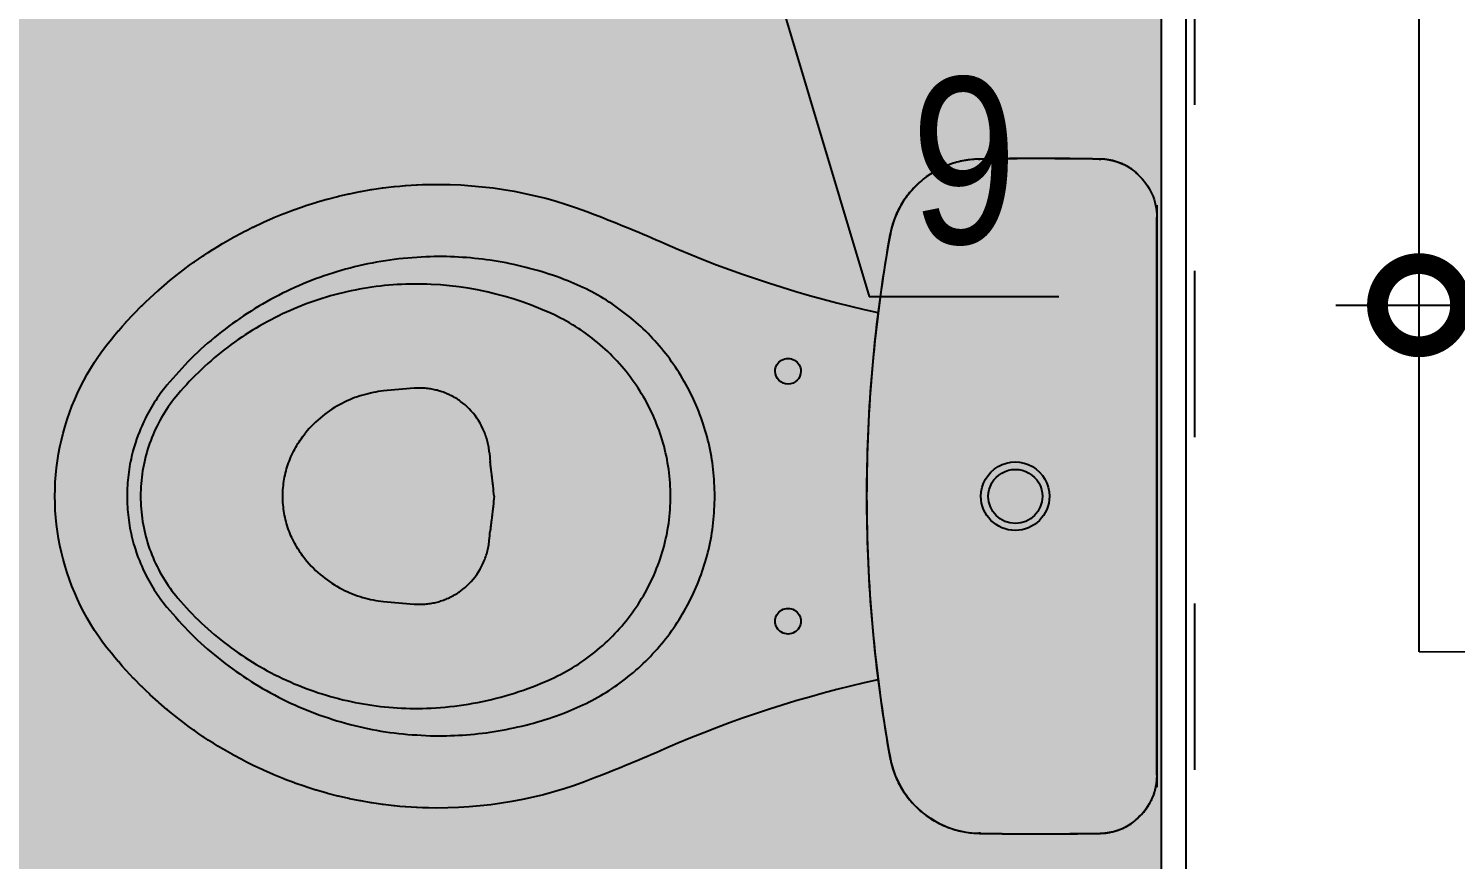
# Model space of a CAD drawing. Header units: metres. Extents: x -41 to 570, y -54 to 184.
# Drawn here: x -31.586 to -30.728, y 1.246 to 1.746 of the extents above; entities that cross this region are included whole.
import ezdxf

# ---------------------------------------------------------------- set-up
doc = ezdxf.new("R2010")
doc.units = ezdxf.units.M
doc.linetypes.add('DASHEDX2', pattern=[1.5, 1, -0.5])
for name, color, linetype in [('1', 232, 'DASHEDX2'), ('ARQ-DIM', 2, 'Continuous'), ('PUC$0$ARQ-ALV ACAB', 4, 'Continuous'), ('PUC$0$ARQ-ALV OSSO', 5, 'Continuous'), ('PUC$0$ARQ-HID', 7, 'Continuous')]:
    doc.layers.add(name, color=color, linetype=linetype)
doc.layers.add('PUC$0$ARQ-FORRO', color=9, linetype='Continuous', lineweight=5)
doc.styles.add('Adesa', font='ARIALN.TTF')
doc.dimstyles.new('ADESA 1-0050', dxfattribs={"dimtxt": 0.1, "dimasz": 0.1, "dimexe": 0.05, "dimexo": 0.05, "dimgap": 0.03, "dimtad": 1, "dimdec": 1, "dimlfac": 100, "dimzin": 12, "dimtxsty": 'Adesa', "dimblk": 'DOTSMALL', "dimcen": 1, "dimdle": 0.05, "dimclrd": 1, "dimclre": 1, "dimclrt": 256, "dimazin": 3, "dimtm": 1e-09, "dimtfac": 1, "dimtdec": 1, "dimtmove": 1, "dimatfit": 0, "dimldrblk": 'DOTSMALL', "dimfxl": 0.8, "dimtvp": 2, "dimtolj": 1, "dimtzin": 0, "dimarcsym": 0})

# ---------------------------------------------------------------- blocks, each defined once
blk = doc.blocks.new('PUC$0$ARQ-HID-BACIA CX')
blk.add_line((-0.00007, -0.175), (-0.00007, 0.175))
for points in [[(-0.01372, -0.19568), (-0.01423, -0.19605), (-0.01474, -0.19641), (-0.01526, -0.19677), (-0.01578, -0.19712), (-0.01631, -0.19746), (-0.01684, -0.19778), (-0.01739, -0.1981), (-0.01793, -0.19841), (-0.01849, -0.1987), (-0.01904, -0.19899), (-0.01961, -0.19927), (-0.02018, -0.19954), (-0.02075, -0.19979), (-0.02133, -0.20004), (-0.02191, -0.20027), (-0.02249, -0.2005), (-0.02308, -0.20072), (-0.02368, -0.20092), (-0.02427, -0.20111), (-0.02487, -0.2013), (-0.02548, -0.20147), (-0.02608, -0.20163), (-0.02669, -0.20178), (-0.02731, -0.20192), (-0.02792, -0.20205), (-0.02854, -0.20217), (-0.02916, -0.20227), (-0.02978, -0.20237), (-0.0304, -0.20246), (-0.03102, -0.20253), (-0.03165, -0.20259), (-0.03227, -0.20264), (-0.0329, -0.20268), (-0.03353, -0.2027), (-0.03415, -0.20273, -0.00878), (-0.10679, -0.20277), (-0.10794, -0.20271), (-0.10908, -0.20264), (-0.11022, -0.20256), (-0.11136, -0.20247), (-0.11249, -0.20236), (-0.11363, -0.20223), (-0.11476, -0.20207), (-0.11588, -0.20188), (-0.11701, -0.20166), (-0.11812, -0.20142), (-0.11924, -0.20116), (-0.12034, -0.20086), (-0.12144, -0.20055), (-0.12254, -0.20021), (-0.12362, -0.19986), (-0.1247, -0.19948), (-0.12577, -0.19908), (-0.12684, -0.19866), (-0.12789, -0.19822), (-0.12893, -0.19776), (-0.12997, -0.19727), (-0.13099, -0.19677), (-0.13201, -0.19624), (-0.13301, -0.19569), (-0.134, -0.19512), (-0.13498, -0.19453), (-0.13595, -0.19392), (-0.1369, -0.19329), (-0.13784, -0.19264), (-0.13877, -0.19197), (-0.13969, -0.19129), (-0.14058, -0.19058), (-0.14147, -0.18986), (-0.14234, -0.18912), (-0.14319, -0.18836), (-0.14403, -0.18758), (-0.14485, -0.18679), (-0.14566, -0.18598), (-0.14645, -0.18515), (-0.14722, -0.18431), (-0.14798, -0.18345), (-0.14872, -0.18257), (-0.14943, -0.18168), (-0.15013, -0.18078), (-0.15082, -0.17986), (-0.15148, -0.17893), (-0.15212, -0.17799), (-0.15275, -0.17703), (-0.15335, -0.17606), (-0.15393, -0.17508), (-0.1545, -0.17408), (-0.15504, -0.17308), (-0.15556, -0.17206), (-0.15607, -0.17103), (-0.15655, -0.17), (-0.15702, -0.16895), (-0.15746, -0.1679), (-0.15788, -0.16683), (-0.15827, -0.16576), (-0.15863, -0.16468), (-0.15897, -0.16359), (-0.15928, -0.16249), (-0.15957, -0.16138), (-0.15985, -0.16027), (-0.16011, -0.15916), (-0.16036, -0.15805), (-0.16061, -0.15693), (-0.16138, -0.15249), (-0.16215, -0.14805), (-0.1629, -0.1436), (-0.16363, -0.13915), (-0.16433, -0.1347), (-0.165, -0.13024), (-0.16565, -0.12578), (-0.16628, -0.12132), (-0.16689, -0.11685), (-0.16747, -0.11238), (-0.16803, -0.10791), (-0.16857, -0.10344), (-0.16909, -0.09896), (-0.16958, -0.09448), (-0.17005, -0.09), (-0.1705, -0.08551), (-0.17092, -0.08102), (-0.17132, -0.07653), (-0.1717, -0.07204), (-0.17206, -0.06755), (-0.17239, -0.06305), (-0.1727, -0.05856), (-0.17299, -0.05406), (-0.17325, -0.04956), (-0.17349, -0.04506), (-0.17371, -0.04055), (-0.17391, -0.03605), (-0.17408, -0.03155), (-0.17423, -0.02704), (-0.17436, -0.02254), (-0.17446, -0.01803), (-0.17453, -0.01352), (-0.17458, -0.00901), (-0.17462, -0.00451), (-0.17464, 0), (-0.17462, 0.00451), (-0.17458, 0.00901), (-0.17453, 0.01352), (-0.17446, 0.01803), (-0.17436, 0.02254), (-0.17423, 0.02704), (-0.17408, 0.03155), (-0.17391, 0.03605), (-0.17371, 0.04055), (-0.17349, 0.04506), (-0.17325, 0.04956), (-0.17299, 0.05406), (-0.1727, 0.05856), (-0.17239, 0.06305), (-0.17206, 0.06755), (-0.1717, 0.07204), (-0.17132, 0.07653), (-0.17092, 0.08102), (-0.1705, 0.08551), (-0.17005, 0.09), (-0.16958, 0.09448), (-0.16909, 0.09896), (-0.16857, 0.10344), (-0.16803, 0.10791), (-0.16747, 0.11238), (-0.16689, 0.11685), (-0.16628, 0.12132), (-0.16565, 0.12578), (-0.165, 0.13024), (-0.16433, 0.1347), (-0.16363, 0.13915), (-0.1629, 0.1436), (-0.16215, 0.14805), (-0.16138, 0.15249), (-0.16061, 0.15693), (-0.16036, 0.15805), (-0.16011, 0.15916), (-0.15985, 0.16027), (-0.15957, 0.16138), (-0.15928, 0.16249), (-0.15897, 0.16359), (-0.15863, 0.16468), (-0.15827, 0.16576), (-0.15788, 0.16683), (-0.15746, 0.1679), (-0.15702, 0.16895), (-0.15655, 0.17), (-0.15607, 0.17103), (-0.15556, 0.17206), (-0.15504, 0.17308), (-0.1545, 0.17408), (-0.15393, 0.17508), (-0.15335, 0.17606), (-0.15275, 0.17703), (-0.15212, 0.17799), (-0.15148, 0.17893), (-0.15082, 0.17986), (-0.15013, 0.18078), (-0.14943, 0.18168), (-0.14872, 0.18257), (-0.14798, 0.18345), (-0.14722, 0.18431), (-0.14645, 0.18515), (-0.14566, 0.18598), (-0.14485, 0.18679), (-0.14403, 0.18758), (-0.14319, 0.18836), (-0.14234, 0.18912), (-0.14147, 0.18986), (-0.14058, 0.19058), (-0.13969, 0.19129), (-0.13877, 0.19197), (-0.13784, 0.19264), (-0.1369, 0.19329), (-0.13595, 0.19392), (-0.13498, 0.19453), (-0.134, 0.19512), (-0.13301, 0.19569), (-0.13201, 0.19624), (-0.13099, 0.19677), (-0.12997, 0.19727), (-0.12893, 0.19776), (-0.12789, 0.19822), (-0.12684, 0.19866), (-0.12577, 0.19908), (-0.1247, 0.19948), (-0.12362, 0.19986), (-0.12254, 0.20021), (-0.12144, 0.20055), (-0.12034, 0.20086), (-0.11924, 0.20116), (-0.11812, 0.20142), (-0.11701, 0.20166), (-0.11588, 0.20188), (-0.11476, 0.20207), (-0.11363, 0.20223), (-0.11249, 0.20236), (-0.11136, 0.20247), (-0.11022, 0.20256), (-0.10908, 0.20264), (-0.10794, 0.20271), (-0.10679, 0.20277, -0.00878), (-0.03415, 0.20273), (-0.03353, 0.2027), (-0.0329, 0.20268), (-0.03227, 0.20264), (-0.03165, 0.20259), (-0.03102, 0.20253), (-0.0304, 0.20246), (-0.02978, 0.20237), (-0.02916, 0.20227), (-0.02854, 0.20217), (-0.02792, 0.20205), (-0.02731, 0.20192), (-0.02669, 0.20178), (-0.02608, 0.20163), (-0.02548, 0.20147), (-0.02487, 0.2013), (-0.02427, 0.20111), (-0.02368, 0.20092), (-0.02308, 0.20072), (-0.02249, 0.2005), (-0.02191, 0.20027), (-0.02133, 0.20004), (-0.02075, 0.19979), (-0.02018, 0.19954), (-0.01961, 0.19927), (-0.01904, 0.19899), (-0.01849, 0.1987), (-0.01793, 0.19841), (-0.01739, 0.1981), (-0.01684, 0.19778), (-0.01631, 0.19746), (-0.01578, 0.19712), (-0.01526, 0.19677), (-0.01474, 0.19641), (-0.01423, 0.19605), (-0.01372, 0.19568)], [(-0.01308, 0.195, 0.018828), (-0.0135, 0.19544)], [(-0.01328, -0.19509), (-0.01328, -0.1951), (-0.01328, -0.1951), (-0.01327, -0.19509), (-0.01324, -0.19506), (-0.01322, -0.19504), (-0.01316, -0.19498), (-0.01311, -0.19493), (-0.01299, -0.19482), (-0.01286, -0.1947), (-0.01279, -0.19463), (-0.01264, -0.19449), (-0.01247, -0.19434), (-0.01155, -0.19352, 0.212488), (-0.00007, -0.16772), (-0.00007, 0.16772, 0.212488), (-0.01155, 0.19352), (-0.01247, 0.19434), (-0.01264, 0.19449), (-0.01279, 0.19463), (-0.01286, 0.1947), (-0.01299, 0.19482), (-0.01311, 0.19493), (-0.01316, 0.19498), (-0.01322, 0.19504), (-0.01324, 0.19506), (-0.01327, 0.19509), (-0.01328, 0.1951), (-0.01328, 0.1951)], [(-0.01231, 0.1942, 0.002919), (-0.01155, 0.19353)], [(-0.16765, 0.1104), (-0.16776, 0.11042), (-0.17602, 0.11228), (-0.1842, 0.11422), (-0.19248, 0.1163), (-0.2008, 0.11849), (-0.20903, 0.12077), (-0.21715, 0.12313), (-0.22532, 0.12562), (-0.23351, 0.12822), (-0.24148, 0.13086), (-0.24931, 0.13356), (-0.25707, 0.13635), (-0.26479, 0.13922), (-0.27251, 0.14221), (-0.28026, 0.14532), (-0.28804, 0.14857), (-0.29584, 0.15194, 0.011149), (-0.33812, 0.16943), (-0.34416, 0.17175), (-0.35027, 0.17392), (-0.35642, 0.17593), (-0.36262, 0.17778), (-0.36886, 0.17948), (-0.37514, 0.18101), (-0.38146, 0.18239), (-0.38782, 0.1836), (-0.3942, 0.18465), (-0.40061, 0.18554), (-0.40704, 0.18627), (-0.4135, 0.18683), (-0.41997, 0.18723), (-0.42645, 0.18746), (-0.43294, 0.18753), (-0.43806, 0.18747), (-0.43843, 0.18746), (-0.44165, 0.18736), (-0.44488, 0.18723), (-0.44526, 0.18721), (-0.4517, 0.1868), (-0.45207, 0.18677), (-0.45528, 0.1865), (-0.4585, 0.18619), (-0.45888, 0.18615), (-0.46528, 0.1854), (-0.46566, 0.18535), (-0.47204, 0.18442), (-0.47243, 0.18436), (-0.47878, 0.18326), (-0.47915, 0.18319), (-0.48548, 0.18191), (-0.48586, 0.18183), (-0.49214, 0.18039), (-0.49251, 0.1803), (-0.49875, 0.17869), (-0.49913, 0.17858), (-0.50533, 0.1768), (-0.5057, 0.17669), (-0.51184, 0.17475), (-0.51221, 0.17462), (-0.5183, 0.17251), (-0.51866, 0.17238), (-0.5247, 0.1701), (-0.52506, 0.16996), (-0.53103, 0.16752), (-0.53138, 0.16737), (-0.5373, 0.16477), (-0.53764, 0.16461), (-0.54348, 0.16185), (-0.54381, 0.16169), (-0.54671, 0.16024), (-0.54959, 0.15876), (-0.54991, 0.15859), (-0.55561, 0.15552), (-0.55592, 0.15534), (-0.55874, 0.15374), (-0.56154, 0.15211), (-0.56185, 0.15192), (-0.56462, 0.15025), (-0.56738, 0.14854), (-0.56767, 0.14835), (-0.57041, 0.1466), (-0.57312, 0.14482), (-0.57341, 0.14462), (-0.5761, 0.1428), (-0.57876, 0.14094), (-0.57904, 0.14074), (-0.58168, 0.13884), (-0.58429, 0.13691), (-0.58457, 0.1367), (-0.58716, 0.13474), (-0.58971, 0.13274), (-0.58999, 0.13252), (-0.59252, 0.13049), (-0.59502, 0.12842), (-0.5953, 0.1282), (-0.60022, 0.12397), (-0.60048, 0.12373), (-0.60529, 0.11937), (-0.60554, 0.11913), (-0.6079, 0.1169), (-0.61024, 0.11464), (-0.61049, 0.11439), (-0.61505, 0.10978), (-0.6153, 0.10953), (-0.61974, 0.1048), (-0.61998, 0.10454), (-0.62215, 0.10213), (-0.62429, 0.09969), (-0.62452, 0.09942), (-0.62662, 0.09695), (-0.6287, 0.09446), (-0.63136, 0.09112), (-0.63393, 0.08771), (-0.63639, 0.08422), (-0.63876, 0.08067), (-0.64103, 0.07705), (-0.64319, 0.07337), (-0.64524, 0.06963), (-0.64719, 0.06583), (-0.64903, 0.06198), (-0.65076, 0.05808), (-0.65238, 0.05413), (-0.65388, 0.05014), (-0.65526, 0.04611), (-0.65653, 0.04204), (-0.65769, 0.03793), (-0.65872, 0.0338), (-0.65964, 0.02963), (-0.66043, 0.02544), (-0.66111, 0.02123), (-0.66166, 0.01701), (-0.66209, 0.01277), (-0.6624, 0.00852), (-0.66258, 0.00426), (-0.66264, 0), (-0.66258, -0.00426), (-0.6624, -0.00852), (-0.66209, -0.01277), (-0.66166, -0.01701), (-0.66111, -0.02123), (-0.66043, -0.02544), (-0.65964, -0.02963), (-0.65872, -0.0338), (-0.65769, -0.03793), (-0.65653, -0.04204), (-0.65526, -0.04611), (-0.65388, -0.05014), (-0.65238, -0.05413), (-0.65076, -0.05808), (-0.64903, -0.06198), (-0.64719, -0.06583), (-0.64524, -0.06963), (-0.64319, -0.07337), (-0.64103, -0.07705), (-0.63876, -0.08067), (-0.63639, -0.08422), (-0.63393, -0.08771), (-0.63136, -0.09112), (-0.6287, -0.09446), (-0.62662, -0.09695), (-0.62452, -0.09942), (-0.62429, -0.09969), (-0.62215, -0.10213), (-0.61998, -0.10453), (-0.61974, -0.1048), (-0.6153, -0.10953), (-0.61505, -0.10978), (-0.61049, -0.11439), (-0.61024, -0.11464), (-0.6079, -0.1169), (-0.60554, -0.11913), (-0.60529, -0.11937), (-0.60048, -0.12373), (-0.60022, -0.12397), (-0.5953, -0.1282), (-0.59502, -0.12842), (-0.59252, -0.13049), (-0.58999, -0.13252), (-0.58971, -0.13274), (-0.58716, -0.13474), (-0.58457, -0.1367), (-0.58429, -0.13691), (-0.58168, -0.13884), (-0.57904, -0.14074), (-0.57876, -0.14094), (-0.5761, -0.1428), (-0.57341, -0.14462), (-0.57312, -0.14482), (-0.57041, -0.1466), (-0.56767, -0.14835), (-0.56738, -0.14854), (-0.56462, -0.15025), (-0.56185, -0.15192), (-0.56154, -0.15211), (-0.55874, -0.15374), (-0.55592, -0.15534), (-0.55561, -0.15552), (-0.54991, -0.15859), (-0.54959, -0.15876), (-0.54671, -0.16024), (-0.54381, -0.16169), (-0.54348, -0.16185), (-0.53764, -0.16461), (-0.5373, -0.16477), (-0.53138, -0.16737), (-0.53103, -0.16752), (-0.52506, -0.16996), (-0.5247, -0.1701), (-0.51866, -0.17238), (-0.5183, -0.17251), (-0.51221, -0.17462), (-0.51184, -0.17475), (-0.5057, -0.17669), (-0.50533, -0.1768), (-0.49913, -0.17858), (-0.49875, -0.17869), (-0.49251, -0.1803), (-0.49214, -0.18039), (-0.48586, -0.18183), (-0.48548, -0.18191), (-0.47915, -0.18319), (-0.47878, -0.18326), (-0.47243, -0.18436), (-0.47204, -0.18442), (-0.46566, -0.18535), (-0.46528, -0.1854), (-0.45888, -0.18615), (-0.4585, -0.18619), (-0.45528, -0.1865), (-0.45207, -0.18677), (-0.4517, -0.1868), (-0.44526, -0.18721), (-0.44488, -0.18723), (-0.44165, -0.18736), (-0.43843, -0.18746), (-0.43806, -0.18747), (-0.43155, -0.18753), (-0.42506, -0.18742), (-0.41858, -0.18716), (-0.41211, -0.18672), (-0.40566, -0.18612), (-0.39923, -0.18536), (-0.39282, -0.18444), (-0.38645, -0.18335), (-0.3801, -0.18211), (-0.37379, -0.1807), (-0.36751, -0.17913), (-0.36128, -0.1774), (-0.35509, -0.17551), (-0.34895, -0.17347), (-0.34286, -0.17126), (-0.33812, -0.16942, 0.011149), (-0.29584, -0.15194), (-0.28804, -0.14857), (-0.28026, -0.14532), (-0.27251, -0.14221), (-0.26479, -0.13922), (-0.25707, -0.13635), (-0.24931, -0.13356), (-0.24148, -0.13086), (-0.23351, -0.12822), (-0.22532, -0.12562), (-0.21715, -0.12313), (-0.20903, -0.12077), (-0.2008, -0.11849), (-0.19248, -0.1163), (-0.1842, -0.11422), (-0.17602, -0.11228), (-0.16776, -0.11042), (-0.16765, -0.1104)], [(-0.5122, 0.03777), (-0.51097, 0.03926), (-0.50976, 0.04065), (-0.50852, 0.042), (-0.50724, 0.04331), (-0.50593, 0.04458), (-0.50459, 0.04581), (-0.50323, 0.047), (-0.50184, 0.04815), (-0.50042, 0.04926), (-0.49898, 0.05033), (-0.49753, 0.05135), (-0.49605, 0.05233), (-0.49455, 0.05328), (-0.49304, 0.05417), (-0.49152, 0.05503), (-0.48999, 0.05584), (-0.48844, 0.05661), (-0.48689, 0.05734), (-0.48534, 0.05802), (-0.48377, 0.05866), (-0.48221, 0.05926), (-0.48064, 0.05982), (-0.47908, 0.06034), (-0.47751, 0.06082), (-0.47595, 0.06126), (-0.47439, 0.06166), (-0.47283, 0.06202), (-0.47128, 0.06234), (-0.46974, 0.06262), (-0.4682, 0.06287), (-0.46667, 0.06309), (-0.46513, 0.06327, -0.008966), (-0.44664, 0.06489, -0.016113), (-0.44358, 0.06501), (-0.4426, 0.065), (-0.44175, 0.06498), (-0.44091, 0.06494), (-0.44008, 0.06488), (-0.43925, 0.06481), (-0.43843, 0.06472), (-0.43762, 0.06461), (-0.43681, 0.06449), (-0.43601, 0.06436), (-0.43521, 0.06421), (-0.43441, 0.06404), (-0.43363, 0.06386), (-0.43284, 0.06367), (-0.43207, 0.06346), (-0.43129, 0.06323), (-0.43052, 0.063), (-0.42976, 0.06274), (-0.429, 0.06247), (-0.42824, 0.06219), (-0.42749, 0.06189), (-0.42674, 0.06157), (-0.426, 0.06124), (-0.42525, 0.0609), (-0.42452, 0.06054), (-0.42378, 0.06016), (-0.42305, 0.05976), (-0.42232, 0.05935), (-0.42159, 0.05892), (-0.42087, 0.05847), (-0.42015, 0.058), (-0.41943, 0.05751), (-0.4187, 0.057), (-0.41736, 0.05598), (-0.41604, 0.0549), (-0.41475, 0.05374), (-0.4135, 0.05252), (-0.41228, 0.05123), (-0.41111, 0.04987), (-0.40999, 0.04845), (-0.40892, 0.04698), (-0.40791, 0.04545), (-0.40696, 0.04387), (-0.40608, 0.04225), (-0.40527, 0.04059), (-0.40489, 0.03975), (-0.40453, 0.0389), (-0.40419, 0.03804), (-0.40387, 0.03718), (-0.40357, 0.03631), (-0.40328, 0.03544), (-0.40302, 0.03457), (-0.40277, 0.0337), (-0.40254, 0.03282), (-0.40234, 0.03195), (-0.40215, 0.03107), (-0.40198, 0.0302), (-0.40183, 0.02933), (-0.4017, 0.02846), (-0.40159, 0.0276), (-0.40149, 0.02671, -0.000598), (-0.40092, 0.02094)], [(-0.39861, 0, 0.006359), (-0.39916, 0.00607), (-0.39919, 0.00636), (-0.39922, 0.00664), (-0.39928, 0.00718), (-0.39931, 0.00746), (-0.39934, 0.00773), (-0.39941, 0.00829), (-0.39944, 0.00857), (-0.3995, 0.00912), (-0.39954, 0.0094), (-0.3996, 0.00997), (-0.39964, 0.01025), (-0.39971, 0.01083), (-0.39982, 0.01169), (-0.39989, 0.01228), (-0.39997, 0.01288), (-0.40016, 0.01436), (-0.40028, 0.01536), (-0.40035, 0.01588), (-0.40041, 0.01639), (-0.40047, 0.01691), (-0.40053, 0.0174), (-0.40059, 0.01789), (-0.40065, 0.01839), (-0.4007, 0.01889), (-0.40076, 0.01939), (-0.40081, 0.0199), (-0.40087, 0.02042), (-0.40092, 0.02094)], [(-0.39861, 0, -0.006359), (-0.39916, -0.00607), (-0.39919, -0.00636), (-0.39922, -0.00664), (-0.39928, -0.00718), (-0.39931, -0.00746), (-0.39934, -0.00773), (-0.39941, -0.00829), (-0.39944, -0.00857), (-0.3995, -0.00912), (-0.39954, -0.0094), (-0.3996, -0.00997), (-0.39964, -0.01025), (-0.39971, -0.01083), (-0.39982, -0.01169), (-0.39989, -0.01228), (-0.39997, -0.01288), (-0.40016, -0.01436), (-0.40028, -0.01536), (-0.40035, -0.01588), (-0.40041, -0.01639), (-0.40047, -0.01691), (-0.40053, -0.0174), (-0.40059, -0.01789), (-0.40065, -0.01839), (-0.4007, -0.01889), (-0.40076, -0.01939), (-0.40081, -0.0199), (-0.40087, -0.02042), (-0.40092, -0.02094)], [(-0.40149, -0.02671, 0.000598), (-0.40092, -0.02094)], [(-0.40149, -0.02671), (-0.40159, -0.0276), (-0.4017, -0.02846), (-0.40183, -0.02933), (-0.40198, -0.0302), (-0.40215, -0.03107), (-0.40234, -0.03195), (-0.40254, -0.03282), (-0.40277, -0.0337), (-0.40302, -0.03457), (-0.40328, -0.03544), (-0.40357, -0.03631), (-0.40387, -0.03718), (-0.40419, -0.03804), (-0.40453, -0.0389), (-0.40489, -0.03975), (-0.40527, -0.04059), (-0.40608, -0.04225), (-0.40696, -0.04387), (-0.40791, -0.04545), (-0.40892, -0.04698), (-0.40999, -0.04845), (-0.41111, -0.04987), (-0.41228, -0.05123), (-0.4135, -0.05252), (-0.41475, -0.05374), (-0.41604, -0.0549), (-0.41736, -0.05598), (-0.4187, -0.057), (-0.41943, -0.05751), (-0.42015, -0.058), (-0.42087, -0.05847), (-0.42159, -0.05892), (-0.42232, -0.05935), (-0.42305, -0.05976), (-0.42378, -0.06016), (-0.42452, -0.06054), (-0.42525, -0.0609), (-0.426, -0.06124), (-0.42674, -0.06157), (-0.42749, -0.06189), (-0.42824, -0.06219), (-0.429, -0.06247), (-0.42976, -0.06274), (-0.43052, -0.063), (-0.43129, -0.06323), (-0.43207, -0.06346), (-0.43284, -0.06367), (-0.43363, -0.06386), (-0.43441, -0.06404), (-0.43521, -0.06421), (-0.43601, -0.06436), (-0.43681, -0.06449), (-0.43762, -0.06461), (-0.43843, -0.06472), (-0.43925, -0.06481), (-0.44008, -0.06488), (-0.44091, -0.06494), (-0.44175, -0.06498), (-0.4426, -0.065), (-0.44358, -0.06501, -0.016113), (-0.44664, -0.06489, -0.008966), (-0.46513, -0.06327), (-0.46667, -0.06309), (-0.4682, -0.06287), (-0.46974, -0.06262), (-0.47128, -0.06234), (-0.47283, -0.06202), (-0.47439, -0.06166), (-0.47595, -0.06126), (-0.47751, -0.06082), (-0.47908, -0.06034), (-0.48064, -0.05982), (-0.48221, -0.05926), (-0.48377, -0.05866), (-0.48534, -0.05802), (-0.48689, -0.05734), (-0.48844, -0.05661), (-0.48999, -0.05584), (-0.49152, -0.05503), (-0.49304, -0.05417), (-0.49455, -0.05328), (-0.49605, -0.05233), (-0.49753, -0.05135), (-0.49898, -0.05033), (-0.50042, -0.04926), (-0.50184, -0.04815), (-0.50323, -0.047), (-0.50459, -0.04581), (-0.50593, -0.04458), (-0.50724, -0.04331), (-0.50852, -0.042), (-0.50976, -0.04065), (-0.51097, -0.03926), (-0.5122, -0.03777)], [(-0.01361, -0.19549, 0.018828), (-0.01319, -0.19505)]]:
    blk.add_lwpolyline(points, format="xyb")
at = {"ltscale": 0.000466036}
blk.add_lwpolyline([(-0.01328, -0.1951), (-0.01334, -0.19517, -0.017665), (-0.01364, -0.19551, -0.039631), (-0.01377, -0.19562, -0.158216), (-0.03415, -0.20265, -0.008778), (-0.10679, -0.2027), (-0.10952, -0.20259), (-0.11224, -0.20234), (-0.11494, -0.20196), (-0.11763, -0.20144), (-0.12028, -0.2008), (-0.1229, -0.20002), (-0.12547, -0.19912), (-0.128, -0.19809), (-0.13048, -0.19694), (-0.13289, -0.19567), (-0.13524, -0.19428), (-0.13752, -0.19278), (-0.13972, -0.19116), (-0.14184, -0.18945), (-0.14388, -0.18763), (-0.14582, -0.18571), (-0.14766, -0.1837), (-0.14941, -0.1816), (-0.15105, -0.17942), (-0.15258, -0.17716), (-0.15399, -0.17483), (-0.1553, -0.17243), (-0.15648, -0.16997), (-0.15754, -0.16746), (-0.15848, -0.1649), (-0.15929, -0.1623), (-0.15997, -0.15966), (-0.16053, -0.15692, -0.044623), (-0.17457, 0, -0.044623), (-0.16053, 0.15692), (-0.15997, 0.15966), (-0.15929, 0.1623), (-0.15848, 0.1649), (-0.15754, 0.16746), (-0.15648, 0.16997), (-0.1553, 0.17243), (-0.15399, 0.17483), (-0.15258, 0.17716), (-0.15105, 0.17942), (-0.14941, 0.1816), (-0.14766, 0.1837), (-0.14582, 0.18571), (-0.14388, 0.18763), (-0.14184, 0.18945), (-0.13972, 0.19116), (-0.13752, 0.19278), (-0.13524, 0.19428), (-0.13289, 0.19567), (-0.13048, 0.19694), (-0.128, 0.19809), (-0.12547, 0.19912), (-0.1229, 0.20002), (-0.12028, 0.2008), (-0.11763, 0.20144), (-0.11494, 0.20196), (-0.11224, 0.20234), (-0.10952, 0.20259), (-0.10679, 0.2027, -0.008778), (-0.03416, 0.20265, -0.158216), (-0.01377, 0.19562, -0.039631), (-0.01364, 0.19551, -0.017665), (-0.01334, 0.19517), (-0.01328, 0.1951)], format="xyb", dxfattribs=at)
at = {"ltscale": 0.00311}
for points in [[(-0.10678, 0.20206), (-0.10679, 0.2027)], [(-0.10678, -0.20206), (-0.10679, -0.2027)]]:
    blk.add_lwpolyline(points, dxfattribs=at)
at = {"ltscale": 0.00156}
blk.add_lwpolyline([(-0.0131, 0.19508), (-0.01335, 0.19529)], dxfattribs=at)
for points in [[(-0.01328, 0.1951), (-0.01328, 0.19509)], [(-0.01147, 0.19363), (-0.01087, 0.19305), (-0.01027, 0.19247), (-0.00968, 0.19189), (-0.00911, 0.19128), (-0.00855, 0.19066), (-0.00801, 0.19003), (-0.00749, 0.18938), (-0.00698, 0.18872), (-0.00649, 0.18805), (-0.00601, 0.18737), (-0.00555, 0.18668), (-0.0051, 0.18597), (-0.00468, 0.18526), (-0.00427, 0.18453), (-0.00388, 0.1838), (-0.0035, 0.18305), (-0.00314, 0.1823), (-0.00281, 0.18154), (-0.00249, 0.18077), (-0.00218, 0.18), (-0.0019, 0.17921), (-0.00164, 0.17842), (-0.00139, 0.17763), (-0.00116, 0.17683), (-0.00096, 0.17602), (-0.00077, 0.17521), (-0.0006, 0.1744), (-0.00045, 0.17358), (-0.00032, 0.17275), (-0.00021, 0.17193), (-0.00012, 0.1711), (-0.00006, 0.17027), (-0.00002, 0.16944), (0.00001, 0.16861), (0.00003, 0.16778)], [(0, 0.16772), (0, -0.16772)], [(-0.5122, 0.03778), (-0.51298, 0.03678), (-0.51373, 0.03579), (-0.51446, 0.03478), (-0.51517, 0.03375), (-0.51587, 0.0327), (-0.51654, 0.03164), (-0.5172, 0.03055), (-0.51784, 0.02946), (-0.51845, 0.02834), (-0.51905, 0.02721), (-0.51962, 0.02606), (-0.52017, 0.02491), (-0.52069, 0.02373), (-0.52119, 0.02255), (-0.52167, 0.02135), (-0.52211, 0.02015), (-0.52254, 0.01893), (-0.52293, 0.01771), (-0.5233, 0.01647), (-0.52365, 0.01523), (-0.52396, 0.01399), (-0.52425, 0.01274), (-0.52452, 0.01148), (-0.52475, 0.01022), (-0.52496, 0.00895), (-0.52514, 0.00769), (-0.52529, 0.00642), (-0.52541, 0.00515), (-0.52551, 0.00387), (-0.52558, 0.0026), (-0.52562, 0.00132), (-0.52564, 0), (-0.52562, -0.00132), (-0.52558, -0.0026), (-0.52551, -0.00387), (-0.52541, -0.00515), (-0.52529, -0.00642), (-0.52514, -0.00769), (-0.52496, -0.00895), (-0.52475, -0.01022), (-0.52452, -0.01148), (-0.52425, -0.01274), (-0.52396, -0.01399), (-0.52365, -0.01523), (-0.5233, -0.01647), (-0.52293, -0.01771), (-0.52254, -0.01893), (-0.52211, -0.02015), (-0.52167, -0.02135), (-0.52119, -0.02255), (-0.52069, -0.02373), (-0.52017, -0.02491), (-0.51962, -0.02606), (-0.51905, -0.02721), (-0.51845, -0.02834), (-0.51784, -0.02946), (-0.5172, -0.03055), (-0.51654, -0.03164), (-0.51587, -0.0327), (-0.51517, -0.03375), (-0.51446, -0.03478), (-0.51373, -0.03579), (-0.51298, -0.03678), (-0.5122, -0.03778)], [(-0.01146, -0.19362), (-0.01162, -0.19376), (-0.0117, -0.19383), (-0.01186, -0.19397), (-0.01234, -0.19439), (-0.01264, -0.19465), (-0.01284, -0.19483), (-0.0129, -0.19489), (-0.01296, -0.19494), (-0.01301, -0.19499), (-0.01305, -0.19503), (-0.0131, -0.19507)]]:
    blk.add_lwpolyline(points)
at = {"ltscale": 0.00179}
for points in [[(-0.00045, 0.16772), (-0.00008, 0.16772)], [(-0.00045, -0.16772), (-0.00008, -0.16772)]]:
    blk.add_lwpolyline(points, dxfattribs=at)
for points in [[(-0.26586, 0), (-0.26593, -0.00201), (-0.26601, -0.00401), (-0.26609, -0.00602), (-0.26619, -0.00802), (-0.2663, -0.01003), (-0.26644, -0.01203), (-0.2666, -0.01403), (-0.2668, -0.01603), (-0.26702, -0.01802), (-0.26729, -0.02001), (-0.26759, -0.02199), (-0.26792, -0.02398), (-0.26828, -0.02595), (-0.26868, -0.02792), (-0.2691, -0.02988), (-0.26955, -0.03184), (-0.27003, -0.03379), (-0.27054, -0.03573), (-0.27107, -0.03767), (-0.27163, -0.0396), (-0.27221, -0.04152), (-0.27282, -0.04343), (-0.27346, -0.04533), (-0.27413, -0.04723), (-0.27482, -0.04911), (-0.27554, -0.05098), (-0.27629, -0.05285), (-0.27707, -0.0547), (-0.27787, -0.05654), (-0.2787, -0.05837), (-0.27956, -0.06018), (-0.28044, -0.06199), (-0.28135, -0.06378), (-0.28228, -0.06555), (-0.28324, -0.06732), (-0.28423, -0.06907), (-0.28523, -0.0708), (-0.28627, -0.07252), (-0.28733, -0.07423), (-0.28841, -0.07592), (-0.28952, -0.07759), (-0.29065, -0.07925), (-0.29181, -0.08089), (-0.29299, -0.08252), (-0.29419, -0.08413), (-0.29542, -0.08572), (-0.29667, -0.08729), (-0.29794, -0.08884), (-0.29923, -0.09038), (-0.30055, -0.09189), (-0.30188, -0.09339), (-0.30324, -0.09487), (-0.30462, -0.09633), (-0.30602, -0.09777), (-0.30744, -0.09918), (-0.30888, -0.10058), (-0.31035, -0.10196), (-0.31183, -0.10331), (-0.31333, -0.10464), (-0.31485, -0.10595), (-0.31639, -0.10724), (-0.31795, -0.10851), (-0.31952, -0.10975), (-0.32112, -0.11097), (-0.32273, -0.11217), (-0.32435, -0.11335), (-0.32599, -0.11451), (-0.32765, -0.11564), (-0.32933, -0.11675), (-0.33102, -0.11783), (-0.33272, -0.11889), (-0.33445, -0.11992), (-0.33619, -0.12092), (-0.33794, -0.12189), (-0.33972, -0.12283), (-0.34151, -0.12374), (-0.34331, -0.12462), (-0.34512, -0.12547), (-0.34695, -0.12631), (-0.34878, -0.12713), (-0.35062, -0.12794), (-0.35246, -0.12874), (-0.3543, -0.12953), (-0.35656, -0.13038), (-0.35882, -0.13123), (-0.36109, -0.13205), (-0.36336, -0.13284), (-0.36565, -0.13361), (-0.36795, -0.13434), (-0.37026, -0.13505), (-0.37257, -0.13573), (-0.37489, -0.13639), (-0.37722, -0.13702), (-0.37956, -0.13763), (-0.3819, -0.13821), (-0.38425, -0.13876), (-0.38661, -0.13928), (-0.38897, -0.13978), (-0.39133, -0.14025), (-0.3937, -0.14069), (-0.39608, -0.14111), (-0.39846, -0.1415), (-0.40085, -0.14186), (-0.40324, -0.1422), (-0.40563, -0.14251), (-0.40803, -0.14279), (-0.41042, -0.14304), (-0.41283, -0.14327), (-0.41523, -0.14347), (-0.41764, -0.14364), (-0.42005, -0.14378), (-0.42246, -0.1439), (-0.42487, -0.14399), (-0.42728, -0.14405), (-0.42969, -0.14408), (-0.4321, -0.14408), (-0.43451, -0.14406), (-0.43693, -0.14403), (-0.43964, -0.14389), (-0.44235, -0.14375), (-0.44506, -0.14359), (-0.44777, -0.14341), (-0.45047, -0.14321), (-0.45318, -0.14297), (-0.45588, -0.1427), (-0.45857, -0.14238), (-0.46126, -0.14202), (-0.46395, -0.14162), (-0.46663, -0.14119), (-0.4693, -0.14071), (-0.47197, -0.14021), (-0.47463, -0.13967), (-0.47728, -0.1391), (-0.47993, -0.13849), (-0.48257, -0.13786), (-0.4852, -0.13719), (-0.48782, -0.13649), (-0.49043, -0.13575), (-0.49304, -0.13498), (-0.49563, -0.13418), (-0.49821, -0.13334), (-0.50078, -0.13247), (-0.50334, -0.13157), (-0.50589, -0.13064), (-0.50843, -0.12967), (-0.51095, -0.12867), (-0.51346, -0.12763), (-0.51596, -0.12657), (-0.51844, -0.12547), (-0.52091, -0.12435), (-0.52336, -0.12319), (-0.5258, -0.122), (-0.52822, -0.12077), (-0.53063, -0.11952), (-0.53302, -0.11824), (-0.5354, -0.11692), (-0.53775, -0.11558), (-0.5401, -0.11421), (-0.54242, -0.1128), (-0.54472, -0.11137), (-0.54701, -0.10991), (-0.54928, -0.10842), (-0.55152, -0.10689), (-0.55375, -0.10534), (-0.55596, -0.10377), (-0.55814, -0.10216), (-0.56031, -0.10052), (-0.56246, -0.09886), (-0.56458, -0.09717), (-0.56668, -0.09546), (-0.56876, -0.09372), (-0.57083, -0.09195), (-0.57286, -0.09016), (-0.57488, -0.08834), (-0.57687, -0.0865), (-0.57884, -0.08463), (-0.58078, -0.08273), (-0.58268, -0.0808), (-0.58456, -0.07884), (-0.58641, -0.07685), (-0.58823, -0.07485), (-0.59003, -0.07282), (-0.59182, -0.07079), (-0.59359, -0.06875), (-0.59537, -0.0667), (-0.59636, -0.06544), (-0.59736, -0.06416), (-0.59835, -0.06288), (-0.59931, -0.06159), (-0.60025, -0.06028), (-0.60116, -0.05896), (-0.60206, -0.05762), (-0.60292, -0.05627), (-0.60377, -0.05491), (-0.6046, -0.05353), (-0.60541, -0.05214), (-0.6062, -0.05074), (-0.60696, -0.04933), (-0.60771, -0.04791), (-0.60843, -0.04647), (-0.60913, -0.04502), (-0.60981, -0.04357), (-0.61046, -0.0421), (-0.61112, -0.04055), (-0.61187, -0.03871), (-0.6127, -0.03657), (-0.61351, -0.03429), (-0.61424, -0.0321), (-0.61483, -0.03021), (-0.6153, -0.02859), (-0.61573, -0.02704), (-0.61613, -0.02548), (-0.61651, -0.02392), (-0.61686, -0.02236), (-0.61719, -0.02078), (-0.6175, -0.01921), (-0.61778, -0.01763), (-0.61804, -0.01604), (-0.61827, -0.01445), (-0.61848, -0.01286), (-0.61867, -0.01126), (-0.61883, -0.00966), (-0.61896, -0.00806), (-0.61907, -0.00646), (-0.61914, -0.00485), (-0.6192, -0.00323), (-0.61924, -0.00161), (-0.61927, 0), (-0.61924, 0.00161), (-0.6192, 0.00323), (-0.61914, 0.00485), (-0.61907, 0.00646), (-0.61896, 0.00806), (-0.61883, 0.00966), (-0.61867, 0.01126), (-0.61848, 0.01286), (-0.61827, 0.01445), (-0.61804, 0.01604), (-0.61778, 0.01763), (-0.6175, 0.01921), (-0.61719, 0.02078), (-0.61686, 0.02236), (-0.61651, 0.02392), (-0.61613, 0.02548), (-0.61573, 0.02704), (-0.6153, 0.02859), (-0.61483, 0.03021), (-0.61424, 0.0321), (-0.61351, 0.03429), (-0.6127, 0.03657), (-0.61187, 0.03871), (-0.61112, 0.04055), (-0.61046, 0.0421), (-0.60981, 0.04357), (-0.60913, 0.04502), (-0.60843, 0.04647), (-0.60771, 0.04791), (-0.60696, 0.04933), (-0.6062, 0.05074), (-0.60541, 0.05214), (-0.6046, 0.05353), (-0.60377, 0.05491), (-0.60292, 0.05627), (-0.60206, 0.05762), (-0.60116, 0.05896), (-0.60025, 0.06028), (-0.59931, 0.06159), (-0.59835, 0.06288), (-0.59736, 0.06416), (-0.59636, 0.06544), (-0.59537, 0.0667), (-0.59359, 0.06875), (-0.59182, 0.07079), (-0.59003, 0.07282), (-0.58823, 0.07485), (-0.58641, 0.07685), (-0.58456, 0.07884), (-0.58268, 0.0808), (-0.58078, 0.08273), (-0.57884, 0.08463), (-0.57687, 0.0865), (-0.57488, 0.08834), (-0.57286, 0.09016), (-0.57083, 0.09195), (-0.56876, 0.09372), (-0.56668, 0.09546), (-0.56458, 0.09717), (-0.56246, 0.09886), (-0.56031, 0.10052), (-0.55814, 0.10216), (-0.55596, 0.10377), (-0.55375, 0.10534), (-0.55152, 0.10689), (-0.54928, 0.10842), (-0.54701, 0.10991), (-0.54472, 0.11137), (-0.54242, 0.1128), (-0.5401, 0.11421), (-0.53775, 0.11558), (-0.5354, 0.11692), (-0.53302, 0.11824), (-0.53063, 0.11952), (-0.52822, 0.12077), (-0.5258, 0.122), (-0.52336, 0.12319), (-0.52091, 0.12435), (-0.51844, 0.12547), (-0.51596, 0.12657), (-0.51346, 0.12763), (-0.51095, 0.12867), (-0.50843, 0.12967), (-0.50589, 0.13064), (-0.50334, 0.13157), (-0.50078, 0.13247), (-0.49821, 0.13334), (-0.49563, 0.13418), (-0.49304, 0.13498), (-0.49043, 0.13575), (-0.48782, 0.13649), (-0.4852, 0.13719), (-0.48257, 0.13786), (-0.47993, 0.13849), (-0.47728, 0.1391), (-0.47463, 0.13967), (-0.47197, 0.14021), (-0.4693, 0.14071), (-0.46663, 0.14119), (-0.46395, 0.14162), (-0.46126, 0.14202), (-0.45857, 0.14238), (-0.45588, 0.1427), (-0.45318, 0.14297), (-0.45047, 0.14321), (-0.44777, 0.14341), (-0.44506, 0.14359), (-0.44235, 0.14375), (-0.43964, 0.14389), (-0.43693, 0.14403), (-0.43451, 0.14406), (-0.4321, 0.14408), (-0.42969, 0.14408), (-0.42728, 0.14405), (-0.42487, 0.14399), (-0.42246, 0.1439), (-0.42005, 0.14378), (-0.41764, 0.14364), (-0.41523, 0.14347), (-0.41283, 0.14327), (-0.41042, 0.14304), (-0.40803, 0.14279), (-0.40563, 0.14251), (-0.40324, 0.1422), (-0.40085, 0.14186), (-0.39846, 0.1415), (-0.39608, 0.14111), (-0.3937, 0.14069), (-0.39133, 0.14025), (-0.38897, 0.13978), (-0.38661, 0.13928), (-0.38425, 0.13876), (-0.3819, 0.13821), (-0.37956, 0.13763), (-0.37722, 0.13702), (-0.37489, 0.13639), (-0.37257, 0.13573), (-0.37026, 0.13505), (-0.36795, 0.13434), (-0.36565, 0.13361), (-0.36336, 0.13284), (-0.36109, 0.13205), (-0.35882, 0.13123), (-0.35656, 0.13038), (-0.3543, 0.12953), (-0.35246, 0.12874), (-0.35062, 0.12794), (-0.34878, 0.12713), (-0.34695, 0.12631), (-0.34512, 0.12547), (-0.34331, 0.12462), (-0.34151, 0.12374), (-0.33972, 0.12283), (-0.33794, 0.12189), (-0.33619, 0.12092), (-0.33445, 0.11992), (-0.33272, 0.11889), (-0.33102, 0.11783), (-0.32933, 0.11675), (-0.32765, 0.11564), (-0.32599, 0.11451), (-0.32435, 0.11335), (-0.32273, 0.11217), (-0.32112, 0.11097), (-0.31952, 0.10975), (-0.31795, 0.10851), (-0.31639, 0.10724), (-0.31485, 0.10595), (-0.31333, 0.10464), (-0.31183, 0.10331), (-0.31035, 0.10196), (-0.30888, 0.10058), (-0.30744, 0.09918), (-0.30602, 0.09777), (-0.30462, 0.09633), (-0.30324, 0.09487), (-0.30188, 0.09339), (-0.30055, 0.09189), (-0.29923, 0.09038), (-0.29794, 0.08884), (-0.29667, 0.08729), (-0.29542, 0.08572), (-0.29419, 0.08413), (-0.29299, 0.08252), (-0.29181, 0.08089), (-0.29065, 0.07925), (-0.28952, 0.07759), (-0.28841, 0.07592), (-0.28733, 0.07423), (-0.28627, 0.07252), (-0.28523, 0.0708), (-0.28423, 0.06907), (-0.28324, 0.06732), (-0.28228, 0.06555), (-0.28135, 0.06378), (-0.28044, 0.06199), (-0.27956, 0.06018), (-0.2787, 0.05837), (-0.27787, 0.05654), (-0.27707, 0.0547), (-0.27629, 0.05285), (-0.27554, 0.05098), (-0.27482, 0.04911), (-0.27413, 0.04723), (-0.27346, 0.04533), (-0.27282, 0.04343), (-0.27221, 0.04152), (-0.27163, 0.0396), (-0.27107, 0.03767), (-0.27054, 0.03573), (-0.27003, 0.03379), (-0.26955, 0.03184), (-0.2691, 0.02988), (-0.26868, 0.02792), (-0.26828, 0.02595), (-0.26792, 0.02398), (-0.26759, 0.02199), (-0.26729, 0.02001), (-0.26702, 0.01802), (-0.2668, 0.01603), (-0.2666, 0.01403), (-0.26644, 0.01203), (-0.2663, 0.01003), (-0.26619, 0.00802), (-0.26609, 0.00602), (-0.26601, 0.00401), (-0.26593, 0.00201)], [(-0.58873, 0.06124), (-0.58704, 0.0632), (-0.58533, 0.06514), (-0.58359, 0.06705), (-0.58182, 0.06894), (-0.58003, 0.07081), (-0.57821, 0.07265), (-0.57637, 0.07446), (-0.5745, 0.07625), (-0.57261, 0.07801), (-0.5707, 0.07975), (-0.56876, 0.08146), (-0.5668, 0.08314), (-0.56482, 0.0848), (-0.56282, 0.08642), (-0.56079, 0.08802), (-0.55875, 0.0896), (-0.55668, 0.09114), (-0.55459, 0.09265), (-0.55248, 0.09414), (-0.55035, 0.09559), (-0.5482, 0.09702), (-0.54604, 0.09841), (-0.54385, 0.09978), (-0.54165, 0.10112), (-0.53943, 0.10242), (-0.53719, 0.10369), (-0.53493, 0.10493), (-0.53266, 0.10615), (-0.53038, 0.10732), (-0.52808, 0.10847), (-0.52576, 0.10959), (-0.52343, 0.11067), (-0.52108, 0.11172), (-0.51872, 0.11274), (-0.51635, 0.11372), (-0.51397, 0.11467), (-0.51157, 0.11559), (-0.50917, 0.11648), (-0.50675, 0.11733), (-0.50432, 0.11815), (-0.50188, 0.11893), (-0.49943, 0.11968), (-0.49697, 0.1204), (-0.49451, 0.12109), (-0.49203, 0.12174), (-0.48955, 0.12235), (-0.48706, 0.12293), (-0.48456, 0.12348), (-0.48206, 0.12399), (-0.47955, 0.12447), (-0.47704, 0.12492), (-0.47452, 0.12533), (-0.472, 0.12571), (-0.46947, 0.12605), (-0.46694, 0.12636), (-0.46441, 0.12663), (-0.46187, 0.12687), (-0.45934, 0.12707), (-0.4568, 0.12725), (-0.45426, 0.12738), (-0.45172, 0.12749), (-0.44918, 0.12756), (-0.44664, 0.12759), (-0.44411, 0.12759), (-0.44157, 0.12756), (-0.43904, 0.12749), (-0.4365, 0.12739), (-0.43356, 0.12724), (-0.43075, 0.12704), (-0.42795, 0.12681), (-0.42515, 0.12654), (-0.42234, 0.12622), (-0.41954, 0.12586), (-0.41675, 0.12546), (-0.41396, 0.12502), (-0.41117, 0.12454), (-0.40838, 0.12402), (-0.40561, 0.12346), (-0.40283, 0.12285), (-0.40007, 0.12221), (-0.39731, 0.12152), (-0.39456, 0.1208), (-0.39182, 0.12003), (-0.38908, 0.11922), (-0.38636, 0.11838), (-0.38364, 0.11749), (-0.38094, 0.11656), (-0.37824, 0.1156), (-0.37556, 0.11459), (-0.37289, 0.11354), (-0.37023, 0.11246), (-0.36759, 0.11133), (-0.36496, 0.11017), (-0.36234, 0.10897), (-0.36048, 0.10807), (-0.35863, 0.10713), (-0.3568, 0.10617), (-0.35499, 0.10518), (-0.35319, 0.10416), (-0.35142, 0.10311), (-0.34966, 0.10203), (-0.34792, 0.10092), (-0.34621, 0.09978), (-0.34451, 0.09862), (-0.34284, 0.09743), (-0.34118, 0.09621), (-0.33955, 0.09496), (-0.33794, 0.09369), (-0.33635, 0.09239), (-0.33479, 0.09107), (-0.33324, 0.08972), (-0.33173, 0.08834), (-0.33023, 0.08694), (-0.32876, 0.08552), (-0.32732, 0.08408), (-0.32589, 0.08261), (-0.3245, 0.08112), (-0.32313, 0.0796), (-0.32179, 0.07807), (-0.32047, 0.07651), (-0.31918, 0.07493), (-0.31792, 0.07333), (-0.31668, 0.07172), (-0.31547, 0.07008), (-0.31429, 0.06842), (-0.31314, 0.06674), (-0.31201, 0.06505), (-0.31092, 0.06334), (-0.30985, 0.06161), (-0.30881, 0.05986), (-0.3078, 0.0581), (-0.30683, 0.05632), (-0.30588, 0.05453), (-0.30496, 0.05272), (-0.30407, 0.05089), (-0.30322, 0.04906), (-0.30239, 0.0472), (-0.3016, 0.04534), (-0.30083, 0.04346), (-0.3001, 0.04157), (-0.2994, 0.03967), (-0.29874, 0.03776), (-0.2981, 0.03583), (-0.2975, 0.0339), (-0.29693, 0.03196), (-0.2964, 0.03001), (-0.29589, 0.02805), (-0.29542, 0.02608), (-0.29499, 0.0241), (-0.29459, 0.02212), (-0.29422, 0.02013), (-0.29389, 0.01813), (-0.29359, 0.01613), (-0.29332, 0.01413), (-0.29309, 0.01212), (-0.2929, 0.0101), (-0.29274, 0.00808), (-0.29261, 0.00607), (-0.29252, 0.00404), (-0.29247, 0.00202), (-0.29245, 0), (-0.29247, -0.00202), (-0.29252, -0.00404), (-0.29261, -0.00607), (-0.29274, -0.00808), (-0.2929, -0.0101), (-0.29309, -0.01212), (-0.29332, -0.01413), (-0.29359, -0.01613), (-0.29389, -0.01813), (-0.29422, -0.02013), (-0.29459, -0.02212), (-0.29499, -0.0241), (-0.29542, -0.02608), (-0.29589, -0.02805), (-0.2964, -0.03001), (-0.29693, -0.03196), (-0.2975, -0.0339), (-0.2981, -0.03583), (-0.29874, -0.03776), (-0.2994, -0.03967), (-0.3001, -0.04157), (-0.30083, -0.04346), (-0.3016, -0.04534), (-0.30239, -0.0472), (-0.30322, -0.04906), (-0.30407, -0.05089), (-0.30496, -0.05272), (-0.30588, -0.05453), (-0.30683, -0.05632), (-0.3078, -0.0581), (-0.30881, -0.05986), (-0.30985, -0.06161), (-0.31092, -0.06334), (-0.31201, -0.06505), (-0.31314, -0.06674), (-0.31429, -0.06842), (-0.31547, -0.07008), (-0.31668, -0.07172), (-0.31792, -0.07333), (-0.31918, -0.07493), (-0.32047, -0.07651), (-0.32179, -0.07807), (-0.32313, -0.0796), (-0.3245, -0.08112), (-0.32589, -0.08261), (-0.32732, -0.08408), (-0.32876, -0.08552), (-0.33023, -0.08694), (-0.33173, -0.08834), (-0.33324, -0.08972), (-0.33479, -0.09107), (-0.33635, -0.09239), (-0.33794, -0.09369), (-0.33955, -0.09496), (-0.34118, -0.09621), (-0.34284, -0.09743), (-0.34451, -0.09862), (-0.34621, -0.09978), (-0.34792, -0.10092), (-0.34966, -0.10203), (-0.35142, -0.10311), (-0.35319, -0.10416), (-0.35499, -0.10518), (-0.3568, -0.10617), (-0.35863, -0.10713), (-0.36048, -0.10807), (-0.36234, -0.10897), (-0.36513, -0.11024), (-0.3704, -0.11253), (-0.37573, -0.11465), (-0.3811, -0.11662), (-0.38652, -0.11843), (-0.39198, -0.12008), (-0.39747, -0.12156), (-0.40299, -0.12289), (-0.40854, -0.12405), (-0.4141, -0.12505), (-0.41969, -0.12588), (-0.42529, -0.12655), (-0.43089, -0.12705), (-0.4365, -0.12739), (-0.43904, -0.12749), (-0.44157, -0.12756), (-0.44411, -0.12759), (-0.44664, -0.12759), (-0.44918, -0.12756), (-0.45172, -0.12749), (-0.45426, -0.12738), (-0.4568, -0.12725), (-0.45934, -0.12707), (-0.46187, -0.12687), (-0.46441, -0.12663), (-0.46694, -0.12636), (-0.46947, -0.12605), (-0.472, -0.12571), (-0.47452, -0.12533), (-0.47704, -0.12492), (-0.47955, -0.12447), (-0.48206, -0.12399), (-0.48456, -0.12348), (-0.48706, -0.12293), (-0.48955, -0.12235), (-0.49203, -0.12174), (-0.49451, -0.12109), (-0.49697, -0.1204), (-0.49943, -0.11968), (-0.50188, -0.11893), (-0.50432, -0.11815), (-0.50675, -0.11733), (-0.50917, -0.11648), (-0.51157, -0.11559), (-0.51397, -0.11467), (-0.51635, -0.11372), (-0.51872, -0.11274), (-0.52108, -0.11172), (-0.52343, -0.11067), (-0.52576, -0.10959), (-0.52808, -0.10847), (-0.53038, -0.10732), (-0.53266, -0.10615), (-0.53493, -0.10493), (-0.53719, -0.10369), (-0.53943, -0.10242), (-0.54165, -0.10112), (-0.54385, -0.09978), (-0.54604, -0.09841), (-0.5482, -0.09702), (-0.55035, -0.09559), (-0.55248, -0.09414), (-0.55459, -0.09265), (-0.55668, -0.09114), (-0.55875, -0.0896), (-0.56079, -0.08802), (-0.56282, -0.08642), (-0.56482, -0.0848), (-0.5668, -0.08314), (-0.56876, -0.08146), (-0.5707, -0.07975), (-0.57261, -0.07801), (-0.5745, -0.07625), (-0.57637, -0.07446), (-0.57821, -0.07265), (-0.58003, -0.07081), (-0.58182, -0.06894), (-0.58359, -0.06705), (-0.58533, -0.06514), (-0.58704, -0.0632), (-0.58873, -0.06124), (-0.58995, -0.05979), (-0.59113, -0.0583), (-0.59229, -0.0568), (-0.59341, -0.05526), (-0.5945, -0.05371), (-0.59557, -0.05213), (-0.5966, -0.05054), (-0.59759, -0.04892), (-0.59856, -0.04728), (-0.59949, -0.04562), (-0.60038, -0.04395), (-0.60125, -0.04225), (-0.60208, -0.04054), (-0.60287, -0.03881), (-0.60363, -0.03707), (-0.60435, -0.03531), (-0.60504, -0.03353), (-0.60569, -0.03175), (-0.60631, -0.02994), (-0.60689, -0.02813), (-0.60743, -0.02631), (-0.60794, -0.02447), (-0.60841, -0.02263), (-0.60884, -0.02077), (-0.60923, -0.01891), (-0.60959, -0.01704), (-0.60991, -0.01517), (-0.61019, -0.01328), (-0.61044, -0.0114), (-0.61065, -0.0095), (-0.61082, -0.00761), (-0.61095, -0.00571), (-0.61104, -0.00381), (-0.6111, -0.0019), (-0.61112, 0), (-0.6111, 0.0019), (-0.61104, 0.00381), (-0.61095, 0.00571), (-0.61082, 0.00761), (-0.61065, 0.0095), (-0.61044, 0.0114), (-0.61019, 0.01328), (-0.60991, 0.01517), (-0.60959, 0.01704), (-0.60923, 0.01891), (-0.60884, 0.02078), (-0.60841, 0.02263), (-0.60794, 0.02447), (-0.60743, 0.02631), (-0.60689, 0.02813), (-0.60631, 0.02994), (-0.60569, 0.03175), (-0.60504, 0.03353), (-0.60435, 0.03531), (-0.60363, 0.03707), (-0.60287, 0.03881), (-0.60208, 0.04054), (-0.60125, 0.04225), (-0.60038, 0.04395), (-0.59949, 0.04562), (-0.59856, 0.04728), (-0.59759, 0.04892), (-0.5966, 0.05054), (-0.59557, 0.05213), (-0.5945, 0.05371), (-0.59341, 0.05526), (-0.59229, 0.0568), (-0.59113, 0.0583), (-0.58995, 0.05979)]]:
    blk.add_lwpolyline(points, close=True)
for points in [[(-0.21411, 0.07516, 1), (-0.22955, 0.07516, 1)], [(-0.06465, 0, 1), (-0.10584, 0, 1)], [(-0.06888, 0.00014, 1), (-0.10143, 0.00014, 1)], [(-0.21411, -0.07516, 1), (-0.22955, -0.07516, 1)]]:
    blk.add_lwpolyline(points, format="xyb", close=True)
at = {"ltscale": 0.0005513}
blk.add_lwpolyline([(-0.39861, 0), (-0.3985, 0)], dxfattribs=at)
at = {"ltscale": 0.003392}
blk.add_lwpolyline([(-0.15984, -0.15679), (-0.16053, -0.15692)], dxfattribs=at)
at = {"ltscale": 0.002755}
blk.add_lwpolyline([(-0.03417, -0.20208), (-0.03415, -0.20265)], dxfattribs=at)
blk = doc.blocks.new('PUC$0$planta tipo 5 puc')
at = {"layer": 'PUC$0$ARQ-FORRO'}
h = blk.add_hatch(color=256, dxfattribs=at)
h.dxf.hatch_style = 1
h.paths.add_polyline_path([(-29.38834, 0.18561), (-30.63668, 0.18561), (-30.63668, 1.79504), (-30.32669, 1.79504), (-30.32668, 2.57482), (-29.38834, 2.57471)])
at = {"layer": 'PUC$0$ARQ-ALV ACAB', "elevation": 0}
blk.add_lwpolyline([(-30.63668, 1.79504), (-30.63668, 0.18561), (-29.38834, 0.18561), (-29.38834, 0.2256), (-29.22834, 0.2256), (-29.22834, 0.1756), (-27.82512, 0.1756), (-27.82512, -0.05481), (-27.97512, -0.05481), (-27.97512, 0.02559), (-30.79669, 0.02561)], dxfattribs=at)
at = {"layer": 'PUC$0$ARQ-ALV OSSO'}
for points, elevation in [([(-30.79168, 1.37101), (-30.79168, 2.00004)], 0), ([(-30.65168, 1.08561), (-30.65168, 2.00004)], 0), ([(-30.79168, 1.23082), (-31.39335, 1.23083), (-31.39335, 1.37083), (-30.79168, 1.37101)], 0.00002)]:
    blk.add_lwpolyline(points, dxfattribs=dict(at, elevation=elevation))
at = {"layer": 'PUC$0$ARQ-FORRO', "elevation": 0}
blk.add_lwpolyline([(-29.38834, 0.18561), (-30.63668, 0.18561), (-30.63668, 1.79504), (-30.32669, 1.79504), (-30.32668, 2.57482), (-29.38834, 2.57471)], close=True, dxfattribs=at)
at = {"layer": 'PUC$0$ARQ-HID', "lineweight": -2, "rotation": 179.9999932730301}
blk.add_blockref('PUC$0$ARQ-HID-BACIA CX', (-30.63413, 1.46463, 0.00001), dxfattribs=at)
blk = doc.blocks.new('PUC')
at = {"layer": 'PUC$0$ARQ-HID', "xscale": -1, "rotation": 180}
blk.add_blockref('PUC$0$planta tipo 5 puc', (61.54167, 0.00007, -0.00001), dxfattribs=at)
blk = doc.blocks.new('_DotSmall')
at = {"color": 0, "linetype": 'ByBlock', "const_width": 0.5}
blk.add_lwpolyline([(-0.0625, 0, 1), (0.0625, 0, 1)], format="xyb", close=True, dxfattribs=at)
blk = doc.blocks.new('*D1449')
at = {"layer": 'ARQ-DIM', "color": 1, "lineweight": -2, "transparency": 16777216}
for p, q in [((-31.19999, 1.90883), (-31.19999, 1.78285)), ((-31.10999, 1.90497), (-31.10999, 1.78285)), ((-31.19999, 1.83285), (-31.29999, 1.83285)), ((-31.10999, 1.83285), (-31.19999, 1.83285)), ((-31.10999, 1.83285), (-31.19999, 1.83285)), ((-31.15499, 1.83285), (-31.08054, 1.58467)), ((-31.10999, 1.83285), (-31.00999, 1.83285)), ((-31.08054, 1.58467), (-30.96658, 1.58467))]:
    blk.add_line(p, q, dxfattribs=at)
at = {"layer": 'Defpoints', "color": 0, "transparency": 16777216}
for p in [(-31.19999, 1.95883), (-31.10999, 1.95497), (-31.19999, 1.83285)]:
    blk.add_point(p, dxfattribs=at)
at = {"layer": 'ARQ-DIM', "color": 1, "lineweight": -2, "transparency": 16777216, "xscale": 0.1, "yscale": 0.1, "zscale": 0.1}
blk.add_blockref('_DotSmall', (-31.19999, 1.83285), dxfattribs=at)
at = {"layer": 'ARQ-DIM', "color": 1, "lineweight": -2, "transparency": 16777216, "xscale": 0.1, "yscale": 0.1, "zscale": 0.1, "rotation": 180}
blk.add_blockref('_DotSmall', (-31.10999, 1.83285), dxfattribs=at)
at = {"layer": 'ARQ-DIM', "transparency": 16777216, "insert": (-31.02356, 1.66573), "char_height": 0.1, "attachment_point": 5, "style": 'Adesa'}
blk.add_mtext('\\A1;9', dxfattribs=at)
blk = doc.blocks.new('*D1450')
at = {"layer": 'ARQ-DIM', "color": 1, "lineweight": -2, "transparency": 16777216}
for p, q in [((-31.772, 1.85997), (-31.772, 0.12061)), ((-31.37174, 1.80997), (-31.822, 1.80997)), ((-31.37174, 0.17061), (-31.822, 0.17061))]:
    blk.add_line(p, q, dxfattribs=at)
at = {"layer": 'Defpoints', "color": 0, "transparency": 16777216}
for p in [(-31.32174, 1.80997), (-31.772, 0.17061), (-31.32174, 0.17061, 0)]:
    blk.add_point(p, dxfattribs=at)
at = {"layer": 'ARQ-DIM', "color": 1, "lineweight": -2, "transparency": 16777216, "xscale": 0.1, "yscale": 0.1, "zscale": 0.1}
for p, rotation in [((-31.772, 1.80997), 90), ((-31.772, 0.17061), 270)]:
    blk.add_blockref('_DotSmall', p, dxfattribs=dict(at, rotation=rotation))
at = {"layer": 'ARQ-DIM', "transparency": 16777216, "insert": (-31.85305, 0.99029), "char_height": 0.1, "attachment_point": 5, "rotation": 90, "style": 'Adesa'}
blk.add_mtext('\\A1;164', dxfattribs=at)
blk = doc.blocks.new('*D1453')
at = {"layer": 'ARQ-DIM', "color": 1, "lineweight": -2, "transparency": 16777216}
for p, q in [((-30.74999, 1.41499), (-30.74999, 1.62942)), ((-30.14832, 1.38071), (-30.14832, 1.62942)), ((-30.79999, 1.57942), (-30.09832, 1.57942))]:
    blk.add_line(p, q, dxfattribs=at)
at = {"layer": 'Defpoints', "color": 0, "transparency": 16777216}
for p in [(-30.14832, 1.57942), (-30.74999, 1.36499, -0.00001), (-30.14832, 1.33071, -0.00001)]:
    blk.add_point(p, dxfattribs=at)
at = {"layer": 'ARQ-DIM', "color": 1, "lineweight": -2, "transparency": 16777216, "xscale": 0.1, "yscale": 0.1, "zscale": 0.1, "rotation": 180}
blk.add_blockref('_DotSmall', (-30.74999, 1.57942), dxfattribs=at)
at = {"layer": 'ARQ-DIM', "color": 1, "lineweight": -2, "transparency": 16777216, "xscale": 0.1, "yscale": 0.1, "zscale": 0.1}
blk.add_blockref('_DotSmall', (-30.14832, 1.57942), dxfattribs=at)
at = {"layer": 'ARQ-DIM', "transparency": 16777216, "insert": (-30.44916, 1.66048), "char_height": 0.1, "attachment_point": 5, "style": 'Adesa'}
blk.add_mtext('\\A1;60', dxfattribs=at)
blk = doc.blocks.new('est-lo-08-6sa-r00')
at = {"layer": '1'}
blk.add_lwpolyline([(-2927.247343, -1005.010217), (-2894.730001, -1082.921258)], dxfattribs=at)

msp = doc.modelspace()

# ---------------------------------------------------------------- block references
at = {"rotation": 180}
msp.add_blockref('PUC', (0, 0), dxfattribs=at)
at = {"linetype": 'Continuous', "xscale": 0.01, "yscale": 0.01, "zscale": 0.01, "rotation": 337.346050855639}
msp.add_blockref('est-lo-08-6sa-r00', (0, 0), dxfattribs=at)

# ---------------------------------------------------------------- dimensions: what is measured, and where the dimension line sits
at = {"layer": 'ARQ-DIM'}
dim = msp.add_linear_dim(base=(-31.19999, 1.83285, -0.00001), p1=(-31.10999, 1.95497, -0.00001), p2=(-31.19999, 1.95883, -0.00001), dimstyle='ADESA 1-0050', dxfattribs=at)
dim.commit()
dim.dimension.update_dxf_attribs({"geometry": '*D1449', "text_midpoint": (-31.05054, 1.66573, -0.00001)})
dim = msp.add_linear_dim(base=(-31.772, 0.17061), p1=(-31.32174, 1.80997), p2=(-31.32174, 0.17061, 0), angle=90, dimstyle='ADESA 1-0050', override={"dimdec": 0}, dxfattribs=at)
dim.commit()
dim.dimension.update_dxf_attribs({"geometry": '*D1450', "text_midpoint": (-31.85305, 0.99029)})
dim = msp.add_linear_dim(base=(-30.14832, 1.57942), p1=(-30.74999, 1.36499, -0.00001), p2=(-30.14832, 1.33071, -0.00001), dimstyle='ADESA 1-0050', override={"dimdec": 0}, dxfattribs=at)
dim.commit()
dim.dimension.update_dxf_attribs({"geometry": '*D1453', "text_midpoint": (-30.44916, 1.66048)})

doc.saveas('drawing.dxf')
